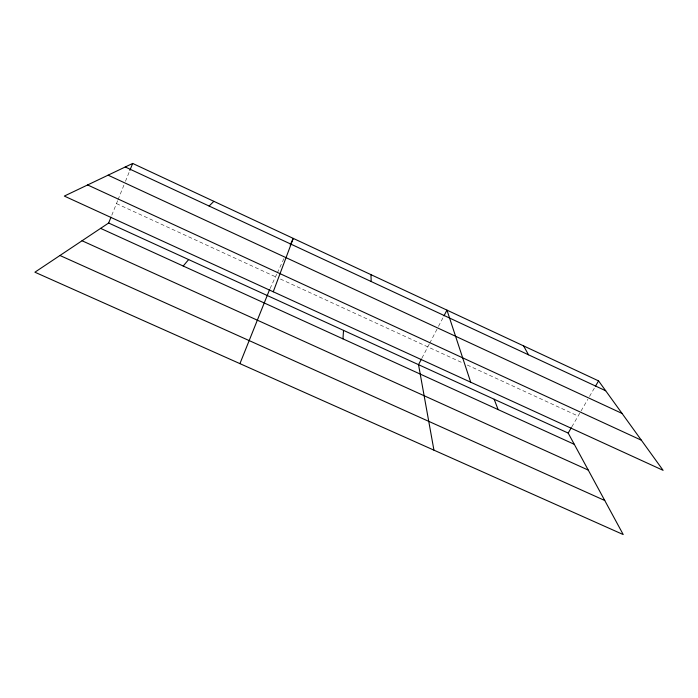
<?xml version="1.0" encoding="UTF-8"?>
<svg xmlns="http://www.w3.org/2000/svg" width="698" height="698" viewBox="0 0 698 698"><rect width="100%" height="100%" fill="white"/><g stroke="black" fill="none" stroke-linecap="round" stroke-linejoin="round"><path stroke-width="0.52" stroke-dasharray="3.49 2.62" d="M111.785 215.237L117.648 200.692M118.032 199.733L124.261 184.298M125.448 181.349L129.462 171.394M270.091 288.518L276.853 273.878M277.307 272.909L284.016 258.382M421.95 358.109L429.253 344.088M429.732 343.163L436.983 329.255M438.466 326.411L443.457 316.831M571.845 426.801L587.882 399.239M589.496 396.473L594.836 387.303M116.479 203.589L275.509 276.783M280.448 279.052L463.315 363.222M467.267 365.037L578.101 416.043"/><path stroke-width="1.05" d="M342.954 338.853L343.538 330.381M273.25 291.773L293.256 238.384L290.176 245.05M239.929 363.632L269.637 289.496M108.644 223.011L568.189 433.074L623.227 534.563L34.9 272.203L108.644 223.011L110.999 217.183M129.863 170.399L132.672 163.437L598.57 380.89L663.1 470.33L64.321 196.077L132.672 163.437M421.461 359.042L418.53 364.661L433.938 450.149M443.963 315.871L446.956 310.121L470.696 382.207M568.189 433.074L571.322 427.691M595.368 386.387L598.57 380.89M183.199 266.025L188.643 259.577M209.112 206.041L213.858 201.329M59.949 255.494L604.756 500.501M82.041 240.758L588.274 470.103M100.608 228.368L574.288 444.321M87.616 184.953L641.375 440.22M108.103 175.172L622.049 413.434M125.256 166.979L605.69 390.758M523.587 345.894L528.508 354.802M494.167 399.23L498.11 409.586M370.943 274.646L371.205 281.538"/></g></svg>
